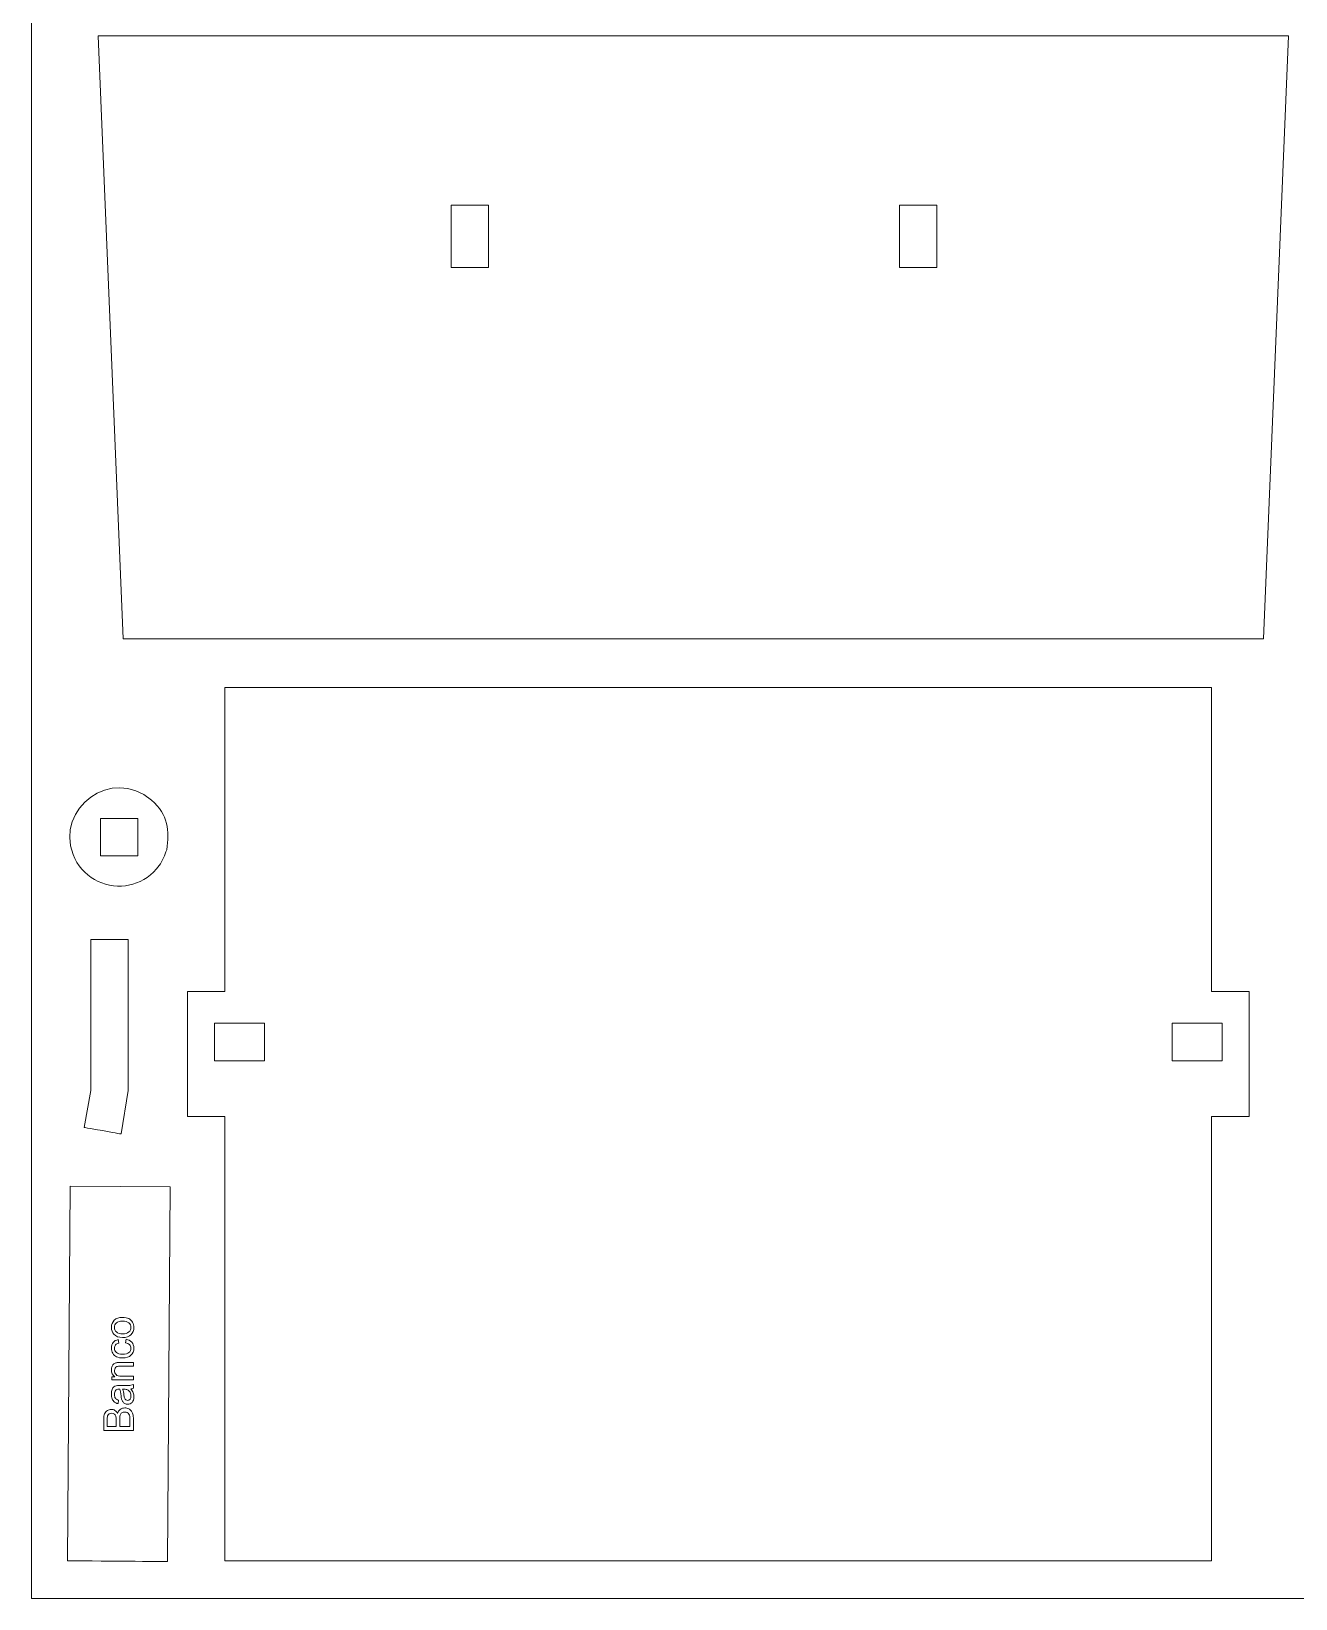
# Model space of a CAD drawing. Header units: centimetres. Extents: x -91 to 54, y -26 to 4.
# Drawn here: x -59.89 to -49.76, y -25.55 to -13 of the extents above; entities that cross this region are included whole.
import ezdxf

# ---------------------------------------------------------------- set-up
doc = ezdxf.new("R2010")
doc.units = ezdxf.units.CM
doc.header["$MEASUREMENT"] = 0
doc.layers.add('Camada 1', color=7, linetype='Continuous')

msp = doc.modelspace()

# ---------------------------------------------------------------- linework, layer by layer
at = {"layer": 'Camada 1', "color": 1, "lineweight": 0}
msp.add_lwpolyline([(-59.88543, -25.54968), (-38.88543, -25.54968), (-38.88543, 4.15032), (-59.88543, 4.15032), (-59.88543, -25.54968)], close=True, dxfattribs=at)
at = {"layer": 'Camada 1', "lineweight": 9}
for points, knots in [([(-57.92211, -13.03455), (-57.92211, -13.03455), (-57.98094, -13.03455), (-57.98094, -13.03455), (-57.98094, -13.03455), (-58.8077, -13.03455), (-59.35071, -13.03455), (-59.35071, -13.03455), (-59.35071, -13.03455), (-59.35071, -13.03455), (-59.15073, -17.8648), (-59.15073, -17.8648), (-59.15073, -17.8648), (-59.15073, -17.8648), (-50.02011, -17.8648), (-50.02011, -17.8648), (-50.02011, -17.8648), (-50.02011, -17.8648), (-49.82014, -13.03455), (-49.82014, -13.03455), (-49.82014, -13.03455), (-49.82014, -13.03455), (-50.77428, -13.03455), (-52.07878, -13.03455), (-52.07878, -13.03455), (-52.07878, -13.03455), (-52.13761, -13.03455), (-52.13761, -13.03455), (-52.13761, -13.03455), (-53.94337, -13.03455), (-56.3929, -13.03455), (-57.92211, -13.03455)], [0, 0, 0, 0, 0.11111111, 0.11111111, 0.11111111, 0.11111111, 0.22222222, 0.22222222, 0.22222222, 0.22222222, 0.33333333, 0.33333333, 0.33333333, 0.33333333, 0.44444444, 0.44444444, 0.44444444, 0.44444444, 0.55555556, 0.55555556, 0.55555556, 0.55555556, 0.66666667, 0.66666667, 0.66666667, 0.66666667, 0.77777778, 0.77777778, 0.77777778, 0.77777778, 1, 1, 1, 1]), ([(-56.52419, -14.39068), (-56.52419, -14.39068), (-56.52419, -14.89064), (-56.52419, -14.89064), (-56.52419, -14.89064), (-56.52419, -14.89064), (-56.2242, -14.89064), (-56.2242, -14.89064), (-56.2242, -14.89064), (-56.2242, -14.89064), (-56.2242, -14.39068), (-56.2242, -14.39068), (-56.2242, -14.39068), (-56.2242, -14.39068), (-56.52419, -14.39068), (-56.52419, -14.39068)], [0, 0, 0, 0, 0.2, 0.2, 0.2, 0.2, 0.4, 0.4, 0.4, 0.4, 0.6, 0.6, 0.6, 0.6, 1, 1, 1, 1]), ([(-52.93427, -14.39068), (-52.93427, -14.39068), (-52.93427, -14.89064), (-52.93427, -14.89064), (-52.93427, -14.89064), (-52.93427, -14.89064), (-52.63428, -14.89064), (-52.63428, -14.89064), (-52.63428, -14.89064), (-52.63428, -14.89064), (-52.63428, -14.39068), (-52.63428, -14.39068), (-52.63428, -14.39068), (-52.63428, -14.39068), (-52.93427, -14.39068), (-52.93427, -14.39068)], [0, 0, 0, 0, 0.2, 0.2, 0.2, 0.2, 0.4, 0.4, 0.4, 0.4, 0.6, 0.6, 0.6, 0.6, 1, 1, 1, 1]), ([(-55.94394, -18.25266), (-55.94394, -18.25266), (-56.00278, -18.25266), (-56.00278, -18.25266), (-56.00278, -18.25266), (-57.31249, -18.25258), (-58.33546, -18.2525), (-58.33546, -18.2525), (-58.33546, -18.2525), (-58.33546, -18.2525), (-58.33546, -20.68749), (-58.33546, -20.68749), (-58.33546, -20.68749), (-58.33546, -20.68749), (-58.63545, -20.68749), (-58.63545, -20.68749), (-58.63545, -20.68749), (-58.63545, -20.68749), (-58.63545, -21.68742), (-58.63545, -21.68742), (-58.63545, -21.68742), (-58.63545, -21.68742), (-58.33546, -21.68742), (-58.33546, -21.68742), (-58.33546, -21.68742), (-58.33546, -21.68742), (-58.33546, -25.24686), (-58.33546, -25.24686), (-58.33546, -25.24686), (-58.33546, -25.24686), (-58.10099, -25.24686), (-57.71283, -25.24686), (-57.71283, -25.24686), (-57.71283, -25.24686), (-57.654, -25.24686), (-57.654, -25.24686), (-57.654, -25.24686), (-56.76016, -25.24686), (-55.13067, -25.24686), (-53.64577, -25.24686), (-53.64577, -25.24686), (-53.64577, -25.24686), (-53.58695, -25.24686), (-53.58695, -25.24686), (-53.58695, -25.24686), (-51.91113, -25.24686), (-50.4354, -25.24686), (-50.4354, -25.24686), (-50.4354, -25.24686), (-50.4354, -25.24686), (-50.4354, -21.68742), (-50.4354, -21.68742), (-50.4354, -21.68742), (-50.4354, -21.68742), (-50.13541, -21.68742), (-50.13541, -21.68742), (-50.13541, -21.68742), (-50.13541, -21.68742), (-50.13541, -20.68749), (-50.13541, -20.68749), (-50.13541, -20.68749), (-50.13541, -20.68749), (-50.4354, -20.68749), (-50.4354, -20.68749), (-50.4354, -20.68749), (-50.4354, -20.68749), (-50.4354, -18.25305), (-50.4354, -18.25305), (-50.4354, -18.25305), (-50.4354, -18.25305), (-53.61876, -18.25282), (-55.94394, -18.25266)], [0, 0, 0, 0, 0.05263158, 0.05263158, 0.05263158, 0.05263158, 0.10526316, 0.10526316, 0.10526316, 0.10526316, 0.15789474, 0.15789474, 0.15789474, 0.15789474, 0.21052632, 0.21052632, 0.21052632, 0.21052632, 0.26315789, 0.26315789, 0.26315789, 0.26315789, 0.31578947, 0.31578947, 0.31578947, 0.31578947, 0.36842105, 0.36842105, 0.36842105, 0.36842105, 0.42105263, 0.42105263, 0.42105263, 0.42105263, 0.47368421, 0.47368421, 0.47368421, 0.47368421, 0.52631579, 0.52631579, 0.52631579, 0.52631579, 0.57894737, 0.57894737, 0.57894737, 0.57894737, 0.63157895, 0.63157895, 0.63157895, 0.63157895, 0.68421053, 0.68421053, 0.68421053, 0.68421053, 0.73684211, 0.73684211, 0.73684211, 0.73684211, 0.78947368, 0.78947368, 0.78947368, 0.78947368, 0.84210526, 0.84210526, 0.84210526, 0.84210526, 0.89473684, 0.89473684, 0.89473684, 0.89473684, 1, 1, 1, 1]), ([(-59.1318, -19.84061), (-59.1318, -19.84061), (-59.07298, -19.82848), (-59.07298, -19.82848), (-59.07298, -19.82848), (-58.99348, -19.8056), (-58.91863, -19.75663), (-58.86079, -19.67871), (-58.86079, -19.67871), (-58.833, -19.64128), (-58.81889, -19.5958), (-58.80121, -19.55307), (-58.80121, -19.55307), (-58.78125, -19.39963), (-58.78608, -19.2736), (-58.92403, -19.15492), (-58.92403, -19.15492), (-59.24289, -18.88063), (-59.69273, -19.22291), (-59.55163, -19.5909), (-59.55163, -19.5909), (-59.48288, -19.77021), (-59.30365, -19.86251), (-59.1318, -19.84061)], [0, 0, 0, 0, 0.14285714, 0.14285714, 0.14285714, 0.14285714, 0.28571429, 0.28571429, 0.28571429, 0.28571429, 0.42857143, 0.42857143, 0.42857143, 0.42857143, 0.57142857, 0.57142857, 0.57142857, 0.57142857, 0.71428571, 0.71428571, 0.71428571, 0.71428571, 1, 1, 1, 1]), ([(-59.33252, -19.30093), (-59.33252, -19.30093), (-59.33252, -19.60091), (-59.33252, -19.60091), (-59.33252, -19.60091), (-59.33252, -19.60091), (-59.03254, -19.60091), (-59.03254, -19.60091), (-59.03254, -19.60091), (-59.03254, -19.60091), (-59.03254, -19.30093), (-59.03254, -19.30093), (-59.03254, -19.30093), (-59.03254, -19.30093), (-59.33252, -19.30093), (-59.33252, -19.30093)], [0, 0, 0, 0, 0.2, 0.2, 0.2, 0.2, 0.4, 0.4, 0.4, 0.4, 0.6, 0.6, 0.6, 0.6, 1, 1, 1, 1]), ([(-59.37472, -21.79161), (-59.37472, -21.79161), (-59.31679, -21.80182), (-59.31679, -21.80182), (-59.31679, -21.80182), (-59.24194, -21.81502), (-59.16605, -21.8284), (-59.16605, -21.8284), (-59.16605, -21.8284), (-59.16605, -21.8284), (-59.10939, -21.48088), (-59.10939, -21.48088), (-59.10939, -21.48088), (-59.10939, -21.48088), (-59.10939, -20.27098), (-59.10939, -20.27098), (-59.10939, -20.27098), (-59.10939, -20.27098), (-59.40937, -20.27096), (-59.40937, -20.27096), (-59.40937, -20.27096), (-59.40937, -20.27096), (-59.40938, -21.48089), (-59.40938, -21.48089), (-59.40938, -21.48089), (-59.40938, -21.48089), (-59.46147, -21.77631), (-59.46147, -21.77631), (-59.46147, -21.77631), (-59.46147, -21.77631), (-59.42347, -21.78301), (-59.37472, -21.79161)], [0, 0, 0, 0, 0.11111111, 0.11111111, 0.11111111, 0.11111111, 0.22222222, 0.22222222, 0.22222222, 0.22222222, 0.33333333, 0.33333333, 0.33333333, 0.33333333, 0.44444444, 0.44444444, 0.44444444, 0.44444444, 0.55555556, 0.55555556, 0.55555556, 0.55555556, 0.66666667, 0.66666667, 0.66666667, 0.66666667, 0.77777778, 0.77777778, 0.77777778, 0.77777778, 1, 1, 1, 1]), ([(-58.01976, -21.24245), (-58.01976, -21.24245), (-58.01976, -20.94246), (-58.01976, -20.94246), (-58.01976, -20.94246), (-58.01976, -20.94246), (-58.41974, -20.94246), (-58.41974, -20.94246), (-58.41974, -20.94246), (-58.41974, -20.94246), (-58.41974, -21.24245), (-58.41974, -21.24245), (-58.41974, -21.24245), (-58.41974, -21.24245), (-58.01976, -21.24245), (-58.01976, -21.24245)], [0, 0, 0, 0, 0.2, 0.2, 0.2, 0.2, 0.4, 0.4, 0.4, 0.4, 0.6, 0.6, 0.6, 0.6, 1, 1, 1, 1]), ([(-50.35132, -20.94246), (-50.35132, -20.94246), (-50.75128, -20.94246), (-50.75128, -20.94246), (-50.75128, -20.94246), (-50.75128, -20.94246), (-50.75128, -21.24245), (-50.75128, -21.24245), (-50.75128, -21.24245), (-50.75128, -21.24245), (-50.35132, -21.24245), (-50.35132, -21.24245), (-50.35132, -21.24245), (-50.35132, -21.24245), (-50.35132, -20.94246), (-50.35132, -20.94246)], [0, 0, 0, 0, 0.2, 0.2, 0.2, 0.2, 0.4, 0.4, 0.4, 0.4, 0.6, 0.6, 0.6, 0.6, 1, 1, 1, 1]), ([(-59.17451, -25.24967), (-59.17451, -25.24967), (-59.11569, -25.2501), (-59.11569, -25.2501), (-59.11569, -25.2501), (-58.94594, -25.25134), (-58.79642, -25.25244), (-58.79642, -25.25244), (-58.79642, -25.25244), (-58.79642, -25.25244), (-58.77454, -22.25274), (-58.77454, -22.25274), (-58.77454, -22.25274), (-58.77454, -22.25274), (-59.57446, -22.24689), (-59.57446, -22.24689), (-59.57446, -22.24689), (-59.57446, -22.24689), (-59.59633, -25.24658), (-59.59633, -25.24658), (-59.59633, -25.24658), (-59.59633, -25.24658), (-59.38149, -25.24815), (-59.17451, -25.24967)], [0, 0, 0, 0, 0.14285714, 0.14285714, 0.14285714, 0.14285714, 0.28571429, 0.28571429, 0.28571429, 0.28571429, 0.42857143, 0.42857143, 0.42857143, 0.42857143, 0.57142857, 0.57142857, 0.57142857, 0.57142857, 0.71428571, 0.71428571, 0.71428571, 0.71428571, 1, 1, 1, 1])]:
    msp.add_open_spline(points, degree=3, knots=knots, dxfattribs=at)
at = {"layer": 'Camada 1', "color": 140, "lineweight": 9}
for points, knots in [([(-59.15456, -23.4586), (-59.18637, -23.4586), (-59.20995, -23.44974), (-59.22528, -23.43197), (-59.22528, -23.43197), (-59.23801, -23.4172), (-59.24437, -23.3991), (-59.24437, -23.3778), (-59.24437, -23.3778), (-59.24437, -23.35417), (-59.23662, -23.33481), (-59.22113, -23.31975), (-59.22113, -23.31975), (-59.20569, -23.30475), (-59.18427, -23.29723), (-59.157, -23.29723), (-59.157, -23.29723), (-59.13486, -23.29723), (-59.11748, -23.30055), (-59.10481, -23.30718), (-59.10481, -23.30718), (-59.09214, -23.31383), (-59.08229, -23.32351), (-59.07526, -23.33624), (-59.07526, -23.33624), (-59.06823, -23.34891), (-59.06475, -23.36281), (-59.06475, -23.3778), (-59.06475, -23.3778), (-59.06475, -23.40192), (-59.07243, -23.42141), (-59.08788, -23.43629), (-59.08788, -23.43629), (-59.10331, -23.45117), (-59.12556, -23.4586), (-59.15456, -23.4586)], [0, 0, 0, 0, 0.1, 0.1, 0.1, 0.1, 0.2, 0.2, 0.2, 0.2, 0.3, 0.3, 0.3, 0.3, 0.4, 0.4, 0.4, 0.4, 0.5, 0.5, 0.5, 0.5, 0.6, 0.6, 0.6, 0.6, 0.7, 0.7, 0.7, 0.7, 0.8, 0.8, 0.8, 0.8, 1, 1, 1, 1]), ([(-59.1545, -23.42871), (-59.13248, -23.42871), (-59.11598, -23.42389), (-59.10509, -23.41427), (-59.10509, -23.41427), (-59.09413, -23.40458), (-59.08866, -23.39247), (-59.08866, -23.3778), (-59.08866, -23.3778), (-59.08866, -23.3633), (-59.09413, -23.35124), (-59.10514, -23.34155), (-59.10514, -23.34155), (-59.11615, -23.33192), (-59.13291, -23.32711), (-59.15544, -23.32711), (-59.15544, -23.32711), (-59.17669, -23.32711), (-59.1928, -23.33198), (-59.20369, -23.34167), (-59.20369, -23.34167), (-59.21466, -23.35135), (-59.22013, -23.36341), (-59.22013, -23.3778), (-59.22013, -23.3778), (-59.22013, -23.39247), (-59.2147, -23.40458), (-59.20381, -23.41427), (-59.20381, -23.41427), (-59.1929, -23.42389), (-59.17647, -23.42871), (-59.1545, -23.42871)], [0, 0, 0, 0, 0.11111111, 0.11111111, 0.11111111, 0.11111111, 0.22222222, 0.22222222, 0.22222222, 0.22222222, 0.33333333, 0.33333333, 0.33333333, 0.33333333, 0.44444444, 0.44444444, 0.44444444, 0.44444444, 0.55555556, 0.55555556, 0.55555556, 0.55555556, 0.66666667, 0.66666667, 0.66666667, 0.66666667, 0.77777778, 0.77777778, 0.77777778, 0.77777778, 1, 1, 1, 1]), ([(-59.13148, -23.50109), (-59.13148, -23.50109), (-59.1275, -23.47254), (-59.1275, -23.47254), (-59.1275, -23.47254), (-59.10786, -23.47569), (-59.09253, -23.48365), (-59.0814, -23.49655), (-59.0814, -23.49655), (-59.07028, -23.50944), (-59.06475, -23.52532), (-59.06475, -23.54409), (-59.06475, -23.54409), (-59.06475, -23.56761), (-59.07243, -23.58654), (-59.08782, -23.60081), (-59.08782, -23.60081), (-59.10321, -23.61514), (-59.12523, -23.62228), (-59.15389, -23.62228), (-59.15389, -23.62228), (-59.17249, -23.62228), (-59.1887, -23.61918), (-59.20258, -23.61304), (-59.20258, -23.61304), (-59.21654, -23.6069), (-59.227, -23.59755), (-59.23391, -23.58492), (-59.23391, -23.58492), (-59.24088, -23.57236), (-59.24437, -23.5587), (-59.24437, -23.54387), (-59.24437, -23.54387), (-59.24437, -23.52522), (-59.23967, -23.50989), (-59.23021, -23.49804), (-59.23021, -23.49804), (-59.22074, -23.48615), (-59.20729, -23.47851), (-59.18991, -23.4752), (-59.18991, -23.4752), (-59.18991, -23.4752), (-59.1856, -23.50342), (-59.1856, -23.50342), (-59.1856, -23.50342), (-59.19716, -23.50612), (-59.20586, -23.51089), (-59.21171, -23.51781), (-59.21171, -23.51781), (-59.21753, -23.52467), (-59.22047, -23.53296), (-59.22047, -23.5427), (-59.22047, -23.5427), (-59.22047, -23.55742), (-59.21521, -23.56937), (-59.20469, -23.57862), (-59.20469, -23.57862), (-59.19413, -23.58781), (-59.17753, -23.5924), (-59.15473, -23.5924), (-59.15473, -23.5924), (-59.1316, -23.5924), (-59.11482, -23.58797), (-59.10436, -23.57911), (-59.10436, -23.57911), (-59.0939, -23.57021), (-59.08866, -23.55864), (-59.08866, -23.54442), (-59.08866, -23.54442), (-59.08866, -23.53291), (-59.09214, -23.52334), (-59.09916, -23.5157), (-59.09916, -23.5157), (-59.10614, -23.50801), (-59.11693, -23.50314), (-59.13148, -23.50109)], [0, 0, 0, 0, 0.05, 0.05, 0.05, 0.05, 0.1, 0.1, 0.1, 0.1, 0.15, 0.15, 0.15, 0.15, 0.2, 0.2, 0.2, 0.2, 0.25, 0.25, 0.25, 0.25, 0.3, 0.3, 0.3, 0.3, 0.35, 0.35, 0.35, 0.35, 0.4, 0.4, 0.4, 0.4, 0.45, 0.45, 0.45, 0.45, 0.5, 0.5, 0.5, 0.5, 0.55, 0.55, 0.55, 0.55, 0.6, 0.6, 0.6, 0.6, 0.65, 0.65, 0.65, 0.65, 0.7, 0.7, 0.7, 0.7, 0.75, 0.75, 0.75, 0.75, 0.8, 0.8, 0.8, 0.8, 0.85, 0.85, 0.85, 0.85, 0.9, 0.9, 0.9, 0.9, 1, 1, 1, 1]), ([(-59.0684, -23.7983), (-59.0684, -23.7983), (-59.24071, -23.7983), (-59.24071, -23.7983), (-59.24071, -23.7983), (-59.24071, -23.7983), (-59.24071, -23.77208), (-59.24071, -23.77208), (-59.24071, -23.77208), (-59.24071, -23.77208), (-59.21626, -23.77208), (-59.21626, -23.77208), (-59.21626, -23.77208), (-59.23502, -23.75945), (-59.24437, -23.7412), (-59.24437, -23.71735), (-59.24437, -23.71735), (-59.24437, -23.70695), (-59.24249, -23.69743), (-59.23878, -23.68874), (-59.23878, -23.68874), (-59.23507, -23.68005), (-59.23015, -23.67352), (-59.22411, -23.66921), (-59.22411, -23.66921), (-59.21808, -23.66489), (-59.21089, -23.66184), (-59.20258, -23.66012), (-59.20258, -23.66012), (-59.19716, -23.65908), (-59.1877, -23.65852), (-59.1742, -23.65852), (-59.1742, -23.65852), (-59.1742, -23.65852), (-59.0684, -23.65852), (-59.0684, -23.65852), (-59.0684, -23.65852), (-59.0684, -23.65852), (-59.0684, -23.68774), (-59.0684, -23.68774), (-59.0684, -23.68774), (-59.0684, -23.68774), (-59.17309, -23.68774), (-59.17309, -23.68774), (-59.17309, -23.68774), (-59.185, -23.68774), (-59.1939, -23.68884), (-59.19977, -23.69111), (-59.19977, -23.69111), (-59.20563, -23.69338), (-59.21034, -23.69743), (-59.21388, -23.70318), (-59.21388, -23.70318), (-59.21736, -23.70894), (-59.21914, -23.71574), (-59.21914, -23.72349), (-59.21914, -23.72349), (-59.21914, -23.73589), (-59.21521, -23.74656), (-59.20729, -23.75558), (-59.20729, -23.75558), (-59.19943, -23.76461), (-59.18444, -23.76909), (-59.16242, -23.76909), (-59.16242, -23.76909), (-59.16242, -23.76909), (-59.0684, -23.76909), (-59.0684, -23.76909), (-59.0684, -23.76909), (-59.0684, -23.76909), (-59.0684, -23.7983), (-59.0684, -23.7983)], [0, 0, 0, 0, 0.05263158, 0.05263158, 0.05263158, 0.05263158, 0.10526316, 0.10526316, 0.10526316, 0.10526316, 0.15789474, 0.15789474, 0.15789474, 0.15789474, 0.21052632, 0.21052632, 0.21052632, 0.21052632, 0.26315789, 0.26315789, 0.26315789, 0.26315789, 0.31578947, 0.31578947, 0.31578947, 0.31578947, 0.36842105, 0.36842105, 0.36842105, 0.36842105, 0.42105263, 0.42105263, 0.42105263, 0.42105263, 0.47368421, 0.47368421, 0.47368421, 0.47368421, 0.52631579, 0.52631579, 0.52631579, 0.52631579, 0.57894737, 0.57894737, 0.57894737, 0.57894737, 0.63157895, 0.63157895, 0.63157895, 0.63157895, 0.68421053, 0.68421053, 0.68421053, 0.68421053, 0.73684211, 0.73684211, 0.73684211, 0.73684211, 0.78947368, 0.78947368, 0.78947368, 0.78947368, 0.84210526, 0.84210526, 0.84210526, 0.84210526, 0.89473684, 0.89473684, 0.89473684, 0.89473684, 1, 1, 1, 1]), ([(-59.08997, -23.87041), (-59.08074, -23.88125), (-59.07427, -23.89171), (-59.07044, -23.90172), (-59.07044, -23.90172), (-59.06662, -23.91175), (-59.06475, -23.92248), (-59.06475, -23.934), (-59.06475, -23.934), (-59.06475, -23.95291), (-59.06934, -23.96747), (-59.07857, -23.97765), (-59.07857, -23.97765), (-59.08776, -23.98783), (-59.09955, -23.99292), (-59.11388, -23.99292), (-59.11388, -23.99292), (-59.12229, -23.99292), (-59.12998, -23.99098), (-59.13696, -23.98717), (-59.13696, -23.98717), (-59.14394, -23.9833), (-59.14947, -23.97827), (-59.15367, -23.97207), (-59.15367, -23.97207), (-59.15788, -23.96581), (-59.16109, -23.95884), (-59.16324, -23.95103), (-59.16324, -23.95103), (-59.16474, -23.94528), (-59.16617, -23.9366), (-59.16762, -23.92503), (-59.16762, -23.92503), (-59.17038, -23.90145), (-59.17376, -23.88402), (-59.17763, -23.8729), (-59.17763, -23.8729), (-59.18162, -23.87278), (-59.18416, -23.87274), (-59.18521, -23.87274), (-59.18521, -23.87274), (-59.19706, -23.87274), (-59.20541, -23.8755), (-59.21028, -23.88103), (-59.21028, -23.88103), (-59.21687, -23.8885), (-59.22013, -23.89963), (-59.22013, -23.91435), (-59.22013, -23.91435), (-59.22013, -23.92812), (-59.21769, -23.9383), (-59.21288, -23.94484), (-59.21288, -23.94484), (-59.20807, -23.95142), (-59.19949, -23.95623), (-59.18726, -23.9594), (-59.18726, -23.9594), (-59.18726, -23.9594), (-59.19124, -23.98795), (-59.19124, -23.98795), (-59.19124, -23.98795), (-59.20348, -23.98535), (-59.21338, -23.98108), (-59.2209, -23.9751), (-59.2209, -23.9751), (-59.22843, -23.96912), (-59.23418, -23.9605), (-59.23828, -23.94921), (-59.23828, -23.94921), (-59.24233, -23.93797), (-59.24437, -23.92485), (-59.24437, -23.91003), (-59.24437, -23.91003), (-59.24437, -23.89531), (-59.24266, -23.8833), (-59.23917, -23.87407), (-59.23917, -23.87407), (-59.23568, -23.86488), (-59.23136, -23.85807), (-59.2261, -23.85375), (-59.2261, -23.85375), (-59.22086, -23.84943), (-59.21421, -23.8464), (-59.20618, -23.84462), (-59.20618, -23.84462), (-59.20121, -23.84368), (-59.19224, -23.84318), (-59.17935, -23.84318), (-59.17935, -23.84318), (-59.17935, -23.84318), (-59.14061, -23.84318), (-59.14061, -23.84318), (-59.14061, -23.84318), (-59.11355, -23.84318), (-59.09646, -23.84257), (-59.08921, -23.84136), (-59.08921, -23.84136), (-59.08195, -23.8402), (-59.07503, -23.83776), (-59.0684, -23.83422), (-59.0684, -23.83422), (-59.0684, -23.83422), (-59.0684, -23.86476), (-59.0684, -23.86476), (-59.0684, -23.86476), (-59.07454, -23.8677), (-59.08174, -23.86958), (-59.08997, -23.87041)], [0, 0, 0, 0, 0.03571429, 0.03571429, 0.03571429, 0.03571429, 0.07142857, 0.07142857, 0.07142857, 0.07142857, 0.10714286, 0.10714286, 0.10714286, 0.10714286, 0.14285714, 0.14285714, 0.14285714, 0.14285714, 0.17857143, 0.17857143, 0.17857143, 0.17857143, 0.21428571, 0.21428571, 0.21428571, 0.21428571, 0.25, 0.25, 0.25, 0.25, 0.28571429, 0.28571429, 0.28571429, 0.28571429, 0.32142857, 0.32142857, 0.32142857, 0.32142857, 0.35714286, 0.35714286, 0.35714286, 0.35714286, 0.39285714, 0.39285714, 0.39285714, 0.39285714, 0.42857143, 0.42857143, 0.42857143, 0.42857143, 0.46428571, 0.46428571, 0.46428571, 0.46428571, 0.5, 0.5, 0.5, 0.5, 0.53571429, 0.53571429, 0.53571429, 0.53571429, 0.57142857, 0.57142857, 0.57142857, 0.57142857, 0.60714286, 0.60714286, 0.60714286, 0.60714286, 0.64285714, 0.64285714, 0.64285714, 0.64285714, 0.67857143, 0.67857143, 0.67857143, 0.67857143, 0.71428571, 0.71428571, 0.71428571, 0.71428571, 0.75, 0.75, 0.75, 0.75, 0.78571429, 0.78571429, 0.78571429, 0.78571429, 0.82142857, 0.82142857, 0.82142857, 0.82142857, 0.85714286, 0.85714286, 0.85714286, 0.85714286, 0.89285714, 0.89285714, 0.89285714, 0.89285714, 0.92857143, 0.92857143, 0.92857143, 0.92857143, 1, 1, 1, 1]), ([(-59.15473, -23.87274), (-59.15041, -23.88336), (-59.14675, -23.89929), (-59.14376, -23.92055), (-59.14376, -23.92055), (-59.14206, -23.93261), (-59.14011, -23.94112), (-59.13796, -23.94611), (-59.13796, -23.94611), (-59.1358, -23.95109), (-59.13264, -23.95491), (-59.12855, -23.95762), (-59.12855, -23.95762), (-59.1244, -23.96034), (-59.11981, -23.96171), (-59.11471, -23.96171), (-59.11471, -23.96171), (-59.10702, -23.96171), (-59.10055, -23.95878), (-59.0954, -23.95287), (-59.0954, -23.95287), (-59.09026, -23.94694), (-59.08766, -23.9383), (-59.08766, -23.92696), (-59.08766, -23.92696), (-59.08766, -23.91572), (-59.09009, -23.90571), (-59.09501, -23.89691), (-59.09501, -23.89691), (-59.09988, -23.88817), (-59.10658, -23.8817), (-59.11504, -23.87761), (-59.11504, -23.87761), (-59.12163, -23.87444), (-59.13131, -23.8729), (-59.1441, -23.8729), (-59.1441, -23.8729), (-59.1441, -23.8729), (-59.15473, -23.87274), (-59.15473, -23.87274)], [0, 0, 0, 0, 0.09090909, 0.09090909, 0.09090909, 0.09090909, 0.18181818, 0.18181818, 0.18181818, 0.18181818, 0.27272727, 0.27272727, 0.27272727, 0.27272727, 0.36363636, 0.36363636, 0.36363636, 0.36363636, 0.45454545, 0.45454545, 0.45454545, 0.45454545, 0.54545455, 0.54545455, 0.54545455, 0.54545455, 0.63636364, 0.63636364, 0.63636364, 0.63636364, 0.72727273, 0.72727273, 0.72727273, 0.72727273, 0.81818182, 0.81818182, 0.81818182, 0.81818182, 1, 1, 1, 1]), ([(-59.0684, -24.2021), (-59.0684, -24.2021), (-59.30613, -24.2021), (-59.30613, -24.2021), (-59.30613, -24.2021), (-59.30613, -24.2021), (-59.30613, -24.11289), (-59.30613, -24.11289), (-59.30613, -24.11289), (-59.30613, -24.09475), (-59.30375, -24.0802), (-59.29893, -24.06918), (-59.29893, -24.06918), (-59.29411, -24.05822), (-59.2867, -24.04964), (-59.27669, -24.04344), (-59.27669, -24.04344), (-59.26673, -24.0372), (-59.25627, -24.03409), (-59.24531, -24.03409), (-59.24531, -24.03409), (-59.23518, -24.03409), (-59.22561, -24.03687), (-59.21664, -24.04234), (-59.21664, -24.04234), (-59.20762, -24.04782), (-59.20043, -24.05612), (-59.1949, -24.06724), (-59.1949, -24.06724), (-59.19069, -24.05285), (-59.1835, -24.04178), (-59.17331, -24.03409), (-59.17331, -24.03409), (-59.16318, -24.02635), (-59.15118, -24.02248), (-59.13735, -24.02248), (-59.13735, -24.02248), (-59.12617, -24.02248), (-59.11582, -24.02485), (-59.10624, -24.02956), (-59.10624, -24.02956), (-59.09668, -24.03427), (-59.08931, -24.04007), (-59.08411, -24.04698), (-59.08411, -24.04698), (-59.07896, -24.0539), (-59.07503, -24.0626), (-59.07238, -24.073), (-59.07238, -24.073), (-59.06973, -24.08345), (-59.0684, -24.09624), (-59.0684, -24.1114), (-59.0684, -24.1114), (-59.0684, -24.1114), (-59.0684, -24.2021), (-59.0684, -24.2021)], [0, 0, 0, 0, 0.06666667, 0.06666667, 0.06666667, 0.06666667, 0.13333333, 0.13333333, 0.13333333, 0.13333333, 0.2, 0.2, 0.2, 0.2, 0.26666667, 0.26666667, 0.26666667, 0.26666667, 0.33333333, 0.33333333, 0.33333333, 0.33333333, 0.4, 0.4, 0.4, 0.4, 0.46666667, 0.46666667, 0.46666667, 0.46666667, 0.53333333, 0.53333333, 0.53333333, 0.53333333, 0.6, 0.6, 0.6, 0.6, 0.66666667, 0.66666667, 0.66666667, 0.66666667, 0.73333333, 0.73333333, 0.73333333, 0.73333333, 0.8, 0.8, 0.8, 0.8, 0.86666667, 0.86666667, 0.86666667, 0.86666667, 1, 1, 1, 1]), ([(-59.20618, -24.17056), (-59.20618, -24.17056), (-59.20618, -24.11915), (-59.20618, -24.11915), (-59.20618, -24.11915), (-59.20618, -24.10521), (-59.20713, -24.09518), (-59.20895, -24.08916), (-59.20895, -24.08916), (-59.21134, -24.08114), (-59.21531, -24.0751), (-59.22086, -24.07107), (-59.22086, -24.07107), (-59.22633, -24.06702), (-59.2333, -24.06497), (-59.24166, -24.06497), (-59.24166, -24.06497), (-59.24957, -24.06497), (-59.25654, -24.06685), (-59.26251, -24.07068), (-59.26251, -24.07068), (-59.26855, -24.07443), (-59.2727, -24.07985), (-59.27491, -24.08689), (-59.27491, -24.08689), (-59.27713, -24.09391), (-59.27823, -24.10598), (-59.27823, -24.12302), (-59.27823, -24.12302), (-59.27823, -24.12302), (-59.27823, -24.17056), (-59.27823, -24.17056), (-59.27823, -24.17056), (-59.27823, -24.17056), (-59.20618, -24.17056), (-59.20618, -24.17056)], [0, 0, 0, 0, 0.1, 0.1, 0.1, 0.1, 0.2, 0.2, 0.2, 0.2, 0.3, 0.3, 0.3, 0.3, 0.4, 0.4, 0.4, 0.4, 0.5, 0.5, 0.5, 0.5, 0.6, 0.6, 0.6, 0.6, 0.7, 0.7, 0.7, 0.7, 0.8, 0.8, 0.8, 0.8, 1, 1, 1, 1]), ([(-59.09629, -24.17056), (-59.09629, -24.17056), (-59.09629, -24.11135), (-59.09629, -24.11135), (-59.09629, -24.11135), (-59.09629, -24.10116), (-59.09668, -24.09403), (-59.09744, -24.08988), (-59.09744, -24.08988), (-59.09873, -24.08268), (-59.10088, -24.0766), (-59.10393, -24.07172), (-59.10393, -24.07172), (-59.10696, -24.06685), (-59.1114, -24.06287), (-59.11721, -24.05971), (-59.11721, -24.05971), (-59.12302, -24.05656), (-59.12971, -24.05501), (-59.13729, -24.05501), (-59.13729, -24.05501), (-59.1462, -24.05501), (-59.15389, -24.05728), (-59.16048, -24.06188), (-59.16048, -24.06188), (-59.16707, -24.06641), (-59.17166, -24.07272), (-59.17431, -24.0808), (-59.17431, -24.0808), (-59.17697, -24.08882), (-59.17829, -24.10044), (-59.17829, -24.11555), (-59.17829, -24.11555), (-59.17829, -24.11555), (-59.17829, -24.17056), (-59.17829, -24.17056), (-59.17829, -24.17056), (-59.17829, -24.17056), (-59.09629, -24.17056), (-59.09629, -24.17056)], [0, 0, 0, 0, 0.09090909, 0.09090909, 0.09090909, 0.09090909, 0.18181818, 0.18181818, 0.18181818, 0.18181818, 0.27272727, 0.27272727, 0.27272727, 0.27272727, 0.36363636, 0.36363636, 0.36363636, 0.36363636, 0.45454545, 0.45454545, 0.45454545, 0.45454545, 0.54545455, 0.54545455, 0.54545455, 0.54545455, 0.63636364, 0.63636364, 0.63636364, 0.63636364, 0.72727273, 0.72727273, 0.72727273, 0.72727273, 0.81818182, 0.81818182, 0.81818182, 0.81818182, 1, 1, 1, 1])]:
    msp.add_open_spline(points, degree=3, knots=knots, dxfattribs=at)

doc.saveas('drawing.dxf')
